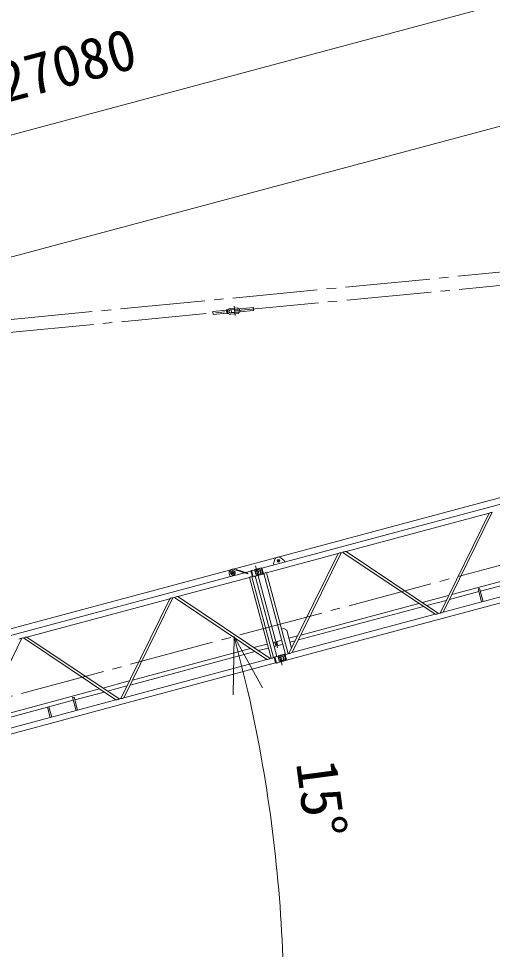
# Model space of a CAD drawing. Units: millimetres, scale not verified. Extents: x -27006 to 26751, y -37046 to 42575.
# Drawn here: x -10314 to -5286, y 8935 to 18849 of the extents above; entities that cross this region are included whole.
import ezdxf
from ezdxf.enums import TextEntityAlignment as Align

# ---------------------------------------------------------------- set-up
doc = ezdxf.new("R2010")
doc.units = ezdxf.units.MM
doc.header["$LTSCALE"] = 100
doc.header["$PDMODE"] = 32
doc.header["$PDSIZE"] = 50
doc.linetypes.add('CHAIN2', pattern=[12, 9, -1, 1, -1])
for name, color, linetype, lineweight in [('0-2_05 寸法', 7, 'Continuous', 18), ('0-3_10 当社外形線', 3, 'Continuous', 18), ('0-4_12 当社中心線', 3, 'CHAIN2', 18)]:
    doc.layers.add(name, color=color, linetype=linetype, lineweight=lineweight)
doc.styles.add('ＭＳ ゴシック', font='')
doc.styles.get('ＭＳ ゴシック').set_extended_font_data('MS Gothic')

msp = doc.modelspace()

# ---------------------------------------------------------------- linework, layer by layer
at = {"layer": '0-2_05 寸法'}
for p, q in [((3371.1, 21302.7), (-21627.1, 14604.5)), ((-21302.7, 13394), (-2901.8, 18324.5)), ((-8025.1, 12288.9), (-7881.1, 11706.5))]:
    msp.add_line(p, q, dxfattribs=at)
msp.add_lwpolyline([(-8037.1, 11667.9), (-8025.1, 12288.9), (-7725, 11745)], dxfattribs=at)
msp.add_arc((-22955.8, 8288.2), 15457.5, 2.22415, 12.77585, dxfattribs=at)
at = {"layer": '0-3_10 当社外形線'}
for p, q in [((-13883.7, 11438.6), (5523.1, 16638.7)), ((-7987.6, 15780.2), (-8069.2, 15772.4)), ((-7986.2, 15765.2), (-8067.8, 15757.4)), ((-7986.2, 15765.2), (-7987.6, 15780.2)), ((-7968.4, 15768.9), (-7965, 15733.1)), ((-7822.9, 15780.8), (-7968.2, 15766.9)), ((-7822.9, 15780.8), (-7819.9, 15749)), ((-8251.9, 15739.8), (-8106.6, 15753.7)), ((-8248.9, 15708), (-8251.9, 15739.8)), ((-8248.9, 15708), (-8103.6, 15721.9)), ((-8103.2, 15717.9), (-8087.9, 15719.3)), ((-7983.1, 15733.4), (-8064.7, 15725.6)), ((-7981.7, 15718.4), (-8063.3, 15710.6)), ((-8055.9, 15727.4), (-8058.7, 15757.3)), ((-8055.9, 15727.4), (-7979.2, 15734.8)), ((-7983.1, 15733.4), (-7981.7, 15718.4)), ((-7819.9, 15749), (-7965.2, 15735.1)), ((-7731.3, 13014.9), (-1318.4, 14733.3)), ((-7469.8, 12038.9), (-990.1, 13775.1)), ((-6838, 13191.7), (-5320.5, 13598.3)), ((-5320.5, 13598.3), (-5841, 12537.9)), ((-5285.6, 13607.6), (-5806.1, 12547.3)), ((-6838, 13191.7), (-5857.1, 12533.6)), ((-7684.1, 12965), (-6924, 13168.6)), ((-7593.8, 13107), (-7610.5, 13062.8)), ((-7569.9, 13089.2), (-7542.9, 13096.5)), ((-7552.8, 13079.3), (-7560, 13106.4)), ((-7531.1, 13123.8), (-7494.6, 13093.9)), ((-7490.7, 13079.4), (-7494.6, 13093.9)), ((-7444.4, 12108.3), (-6924, 13168.6)), ((-7409.5, 12117.7), (-6889.1, 13178)), ((-6889.1, 13178), (-6872.9, 13182.3)), ((-6872.9, 13182.3), (-5892, 12524.3)), ((-8027.1, 13001.5), (-7882.4, 12954.8)), ((-7848.9, 12983.4), (-7842.1, 12988.4)), ((-7842.3, 12989.1), (-7841.6, 12990.3)), ((-7824.7, 12923.4), (-7842.3, 12989.1)), ((-7841.6, 12990.3), (-7828.1, 12993.9)), ((-7827.3, 12991.1), (-7828.1, 12993.9)), ((-7827.3, 12991.1), (-7775.2, 13005.1)), ((-7806, 12996.8), (-7803.9, 13000.4)), ((-7805.4, 12986.8), (-7763.2, 12998.1)), ((-7741.1, 13017.2), (-7803.9, 13000.4)), ((-7775.2, 13005.1), (-7754.3, 12993)), ((-7746.5, 12964), (-7754.3, 12993)), ((-7739.9, 13016.5), (-7741.1, 13017.2)), ((-7731.3, 13014.9), (-7739.7, 13015.8)), ((-7715.7, 12956.5), (-7731.3, 13014.9)), ((-7606.6, 13048.4), (-7610.5, 13062.8)), ((-5714.4, 12734.1), (-4461.4, 13069.9)), ((-4412.9, 13037.3), (-5412.7, 12769.4)), ((-14328.6, 11247.2), (-7915.7, 12965.5)), ((-8625, 12712.8), (-7864.9, 12916.5)), ((-8070.2, 12924.1), (-8078, 12953.1)), ((-7930.2, 12961.7), (-7932.7, 12971)), ((-7905, 12968.4), (-7848.9, 12983.4)), ((-7882.4, 12954.8), (-7880.5, 12960.5)), ((-7634.7, 12057.3), (-7864.9, 12916.5)), ((-7833.3, 12925), (-7848.9, 12983.4)), ((-7838.6, 12923.6), (-7833.3, 12925)), ((-7608.4, 12064.4), (-7838.6, 12923.6)), ((-7833.3, 12925), (-7824.9, 12924.1)), ((-7824.7, 12923.4), (-7823.5, 12922.7)), ((-7823.5, 12922.7), (-7809.9, 12926.3)), ((-7810.7, 12929.1), (-7758.6, 12943.1)), ((-7809.9, 12926.3), (-7810.7, 12929.1)), ((-7793.9, 12943.8), (-7805.4, 12986.8)), ((-7573.6, 12075.6), (-7802.9, 12931.2)), ((-7793.9, 12943.8), (-7751.7, 12955.1)), ((-7789.4, 12934.9), (-7785.8, 12932.8)), ((-7788.4, 12934.3), (-7737.1, 12948)), ((-7723, 12949.6), (-7785.8, 12932.8)), ((-7758.6, 12943.1), (-7746.5, 12964)), ((-7715.7, 12956.5), (-7722.5, 12951.6)), ((-7715.7, 12956.5), (-7710.3, 12957.9)), ((-7480.1, 12098.7), (-7710.3, 12957.9)), ((-7453.8, 12105.8), (-7684.1, 12965)), ((-5806.1, 12547.3), (-4288.6, 12953.9)), ((-5436, 12794.8), (-5398.9, 12656.4)), ((-8676, 12699.2), (-9196.5, 11638.8)), ((-8676, 12699.2), (-8659.9, 12703.5)), ((-7679, 12045.4), (-8659.9, 12703.5)), ((-7644.1, 12054.8), (-8625, 12712.8)), ((-6030, 12649.6), (-5749.2, 12724.8)), ((-5740.1, 12681.7), (-5428.1, 12765.3)), ((-10228.4, 12283.2), (-8710.9, 12689.8)), ((-8710.9, 12689.8), (-9231.4, 11629.5)), ((-7343.5, 12252.1), (-6016.3, 12607.7)), ((-7317.8, 12304.5), (-6064.9, 12640.2)), ((-5981.5, 12617), (-5775, 12672.3)), ((-7409.5, 12117.7), (-5892, 12524.3)), ((-5857.1, 12533.6), (-5841, 12537.9)), ((-7499.5, 12372.8), (-7523.6, 12366.3)), ((-7499.5, 12372.8), (-7468.9, 12355.1)), ((-7417.5, 12163.2), (-7468.9, 12355.1)), ((-7446.1, 12270.1), (-7352.7, 12295.2)), ((-10799.9, 11209.2), (-10279.5, 12269.5)), ((-10279.5, 12269.5), (-10263.3, 12273.9)), ((-10263.3, 12273.9), (-9282.4, 11615.8)), ((-10228.4, 12283.2), (-9247.5, 11625.2)), ((-7816.9, 12170.8), (-7675.2, 12208.7)), ((-7613.7, 12225.2), (-7599.3, 12229.1)), ((-7599.3, 12229.1), (-7593.2, 12225.5)), ((-7593.2, 12225.5), (-7584.4, 12192.7)), ((-7573.9, 12230.7), (-7570.3, 12236.8)), ((-7573.9, 12230.7), (-7565.1, 12197.9)), ((-7570.3, 12236.8), (-7520.7, 12250.1)), ((-7565.1, 12197.9), (-7558.9, 12194.3)), ((-7558.9, 12194.3), (-7509.3, 12207.6)), ((-7434.7, 12227.6), (-7378.4, 12242.7)), ((-7803.3, 12128.9), (-9130.5, 11773.2)), ((-9104.8, 11825.7), (-7851.8, 12161.4)), ((-7663.8, 12166.2), (-7768.4, 12138.2)), ((-7495.2, 12099.6), (-7558, 12082.8)), ((-7494, 12098.9), (-7495.2, 12099.6)), ((-7494, 12098.9), (-7476.4, 12033.2)), ((-7485.4, 12097.3), (-7493.8, 12098.2)), ((-7485.4, 12097.3), (-7480.1, 12098.7)), ((-7469.8, 12038.9), (-7485.4, 12097.3)), ((-7453.8, 12105.8), (-7444.4, 12108.3)), ((-14067, 10271.1), (-7587.4, 12007.4)), ((-9196.5, 11638.8), (-7679, 12045.4)), ((-7644.1, 12054.8), (-7634.7, 12057.3)), ((-7608.4, 12064.4), (-7603.1, 12065.8)), ((-7603.1, 12065.8), (-7596.2, 12070.7)), ((-7587.4, 12007.4), (-7603.1, 12065.8)), ((-7596.4, 12071.5), (-7595.7, 12072.7)), ((-7578.8, 12005.8), (-7596.4, 12071.5)), ((-7595.7, 12072.7), (-7582.2, 12076.3)), ((-7587.4, 12007.4), (-7579, 12006.5)), ((-7581.4, 12073.5), (-7582.2, 12076.3)), ((-7581.4, 12073.5), (-7529.3, 12087.4)), ((-7578.8, 12005.8), (-7577.6, 12005.1)), ((-7577.6, 12005.1), (-7564.1, 12008.7)), ((-7564.8, 12011.5), (-7512.7, 12025.5)), ((-7564.1, 12008.7), (-7564.8, 12011.5)), ((-7560.1, 12079.2), (-7558, 12082.8)), ((-7559.6, 12069.2), (-7517.3, 12080.5)), ((-7548, 12026.2), (-7559.6, 12069.2)), ((-7548, 12026.2), (-7505.8, 12037.5)), ((-7543.5, 12017.2), (-7539.9, 12015.2)), ((-7542.5, 12016.7), (-7491.2, 12030.4)), ((-7477.1, 12032), (-7539.9, 12015.2)), ((-7529.3, 12087.4), (-7508.4, 12075.4)), ((-7512.7, 12025.5), (-7500.7, 12046.4)), ((-7500.7, 12046.4), (-7508.4, 12075.4)), ((-7476.4, 12033.2), (-7477.1, 12032)), ((-7469.8, 12038.9), (-7476.6, 12033.9)), ((-9420.4, 11741.1), (-9139.6, 11816.3)), ((-10708.2, 11396.1), (-9455.3, 11731.8)), ((-9406.7, 11699.2), (-9718.7, 11615.6)), ((-9165.4, 11763.9), (-9371.9, 11708.6)), ((-10799.9, 11209.2), (-9282.4, 11615.8)), ((-9734.2, 11611.5), (-10733.9, 11343.6)), ((-9742.1, 11641), (-9726.6, 11645.2)), ((-9742.1, 11641), (-9705, 11502.6)), ((-9726.6, 11645.2), (-9689.5, 11506.7)), ((-9247.5, 11625.2), (-9231.4, 11629.5)), ((-10008.4, 11538), (-9979.3, 11429.1)), ((-9993, 11542.1), (-9963.8, 11433.2))]:
    msp.add_line(p, q, dxfattribs=at)
for points in [[(-8058.7, 15757.3), (-7982.1, 15764.6), (-7979.4, 15767.9), (-7968.4, 15768.9)], [(-8103.2, 15717.9), (-8107, 15757.7), (-8091.7, 15759.1)], [(-7979.2, 15734.8), (-7975.9, 15732.1), (-7965, 15733.1)], [(-7880.5, 12960.5), (-8004.2, 13000.4), (-8006.1, 12994.7)], [(-7805.4, 12997.8), (-7754.1, 13011.6), (-7737.1, 12948)], [(-7739.9, 13016.5), (-7722.3, 12950.8), (-7723, 12949.6)], [(-5436, 12794.8), (-5420.6, 12799), (-5383.5, 12660.5)], [(-7584.4, 12192.7), (-7587.9, 12186.6), (-7602.3, 12182.7)], [(-7559.5, 12080.2), (-7508.2, 12093.9), (-7491.2, 12030.4)]]:
    msp.add_lwpolyline(points, dxfattribs=at)
for centre, radius in [((-7556.4, 13092.9), 14), ((-8039.4, 12963.5), 14), ((-7782.3, 12970), 16.2), ((-7536.4, 12052.3), 16.2)]:
    msp.add_circle(centre, radius, dxfattribs=at)
for centre, radius, start, end in [((-8066.3, 15741.5), 31, 95.46464, 275.46464), ((-8066.3, 15741.5), 16, 95.46464, 275.46464), ((-5285.7, 13538), 69.6, 89.95576, 120.04424), ((-6838.1, 13122.1), 69.6, 89.95576, 120.04424), ((-7556.4, 13092.9), 40, 50.66587, 159.33413), ((-6889.1, 13108.4), 69.6, 89.95576, 120.04424), ((-8039.4, 12963.5), 40, 72.09625, 195), ((-7841.9, 12883.2), 40.5, 85.35804, 124.64196), ((-7687.3, 12924.6), 40.5, 85.35804, 124.64196), ((-8676.1, 12629.6), 69.6, 89.95576, 120.04424), ((-8625, 12643.3), 69.6, 89.95576, 120.04424), ((-5892, 12593.8), 69.6, 269.95576, 300.04424), ((-5840.9, 12607.5), 69.6, 269.95576, 300.04424), ((-10279.5, 12200), 69.6, 89.95576, 120.04424), ((-10228.5, 12213.6), 69.6, 89.95576, 120.04424), ((-7476.8, 12139.1), 40.5, 265.35804, 304.64196), ((-7444.3, 12177.9), 69.6, 269.95576, 300.04424), ((-7678.9, 12115), 69.6, 269.95576, 300.04424), ((-7631.4, 12097.7), 40.5, 265.35804, 304.64196), ((-9282.4, 11685.4), 69.6, 269.95576, 300.04424), ((-9231.3, 11699.1), 69.6, 269.95576, 300.04424)]:
    msp.add_arc(centre, radius, start, end, dxfattribs=at)
msp.add_point((-8039.4, 12963.5), dxfattribs=at)
at = {"layer": '0-4_12 当社中心線'}
for p, q in [((-21178.6, 14612.3), (12022.8, 17821.6)), ((-20716.6, 8888.2), (12640.2, 17826.2)), ((-8025.2, 15795.6), (-8015.7, 15696.1)), ((-7800.4, 13037.6), (-7518.3, 11984.7)), ((-7800.4, 13037.6), (-7518.3, 11984.7))]:
    msp.add_line(p, q, dxfattribs=at)
msp.add_lwpolyline([(-21166.6, 14488.2), (-1251.4, 16393.4), (11888.6, 17650.5), (12038, 17664.8)], dxfattribs=at)

# ---------------------------------------------------------------- texts
at = {"layer": '0-2_05 寸法', "style": 'ＭＳ ゴシック'}
for s, rotation, p in [('27080', 15, (-10438.1, 17820)), ('15°', 277.5, (-7500.7, 10928.1))]:
    msp.add_text(s, height=439.9, rotation=rotation, dxfattribs=at).set_placement(p, align=Align.BOTTOM_LEFT)

doc.saveas('drawing.dxf')
